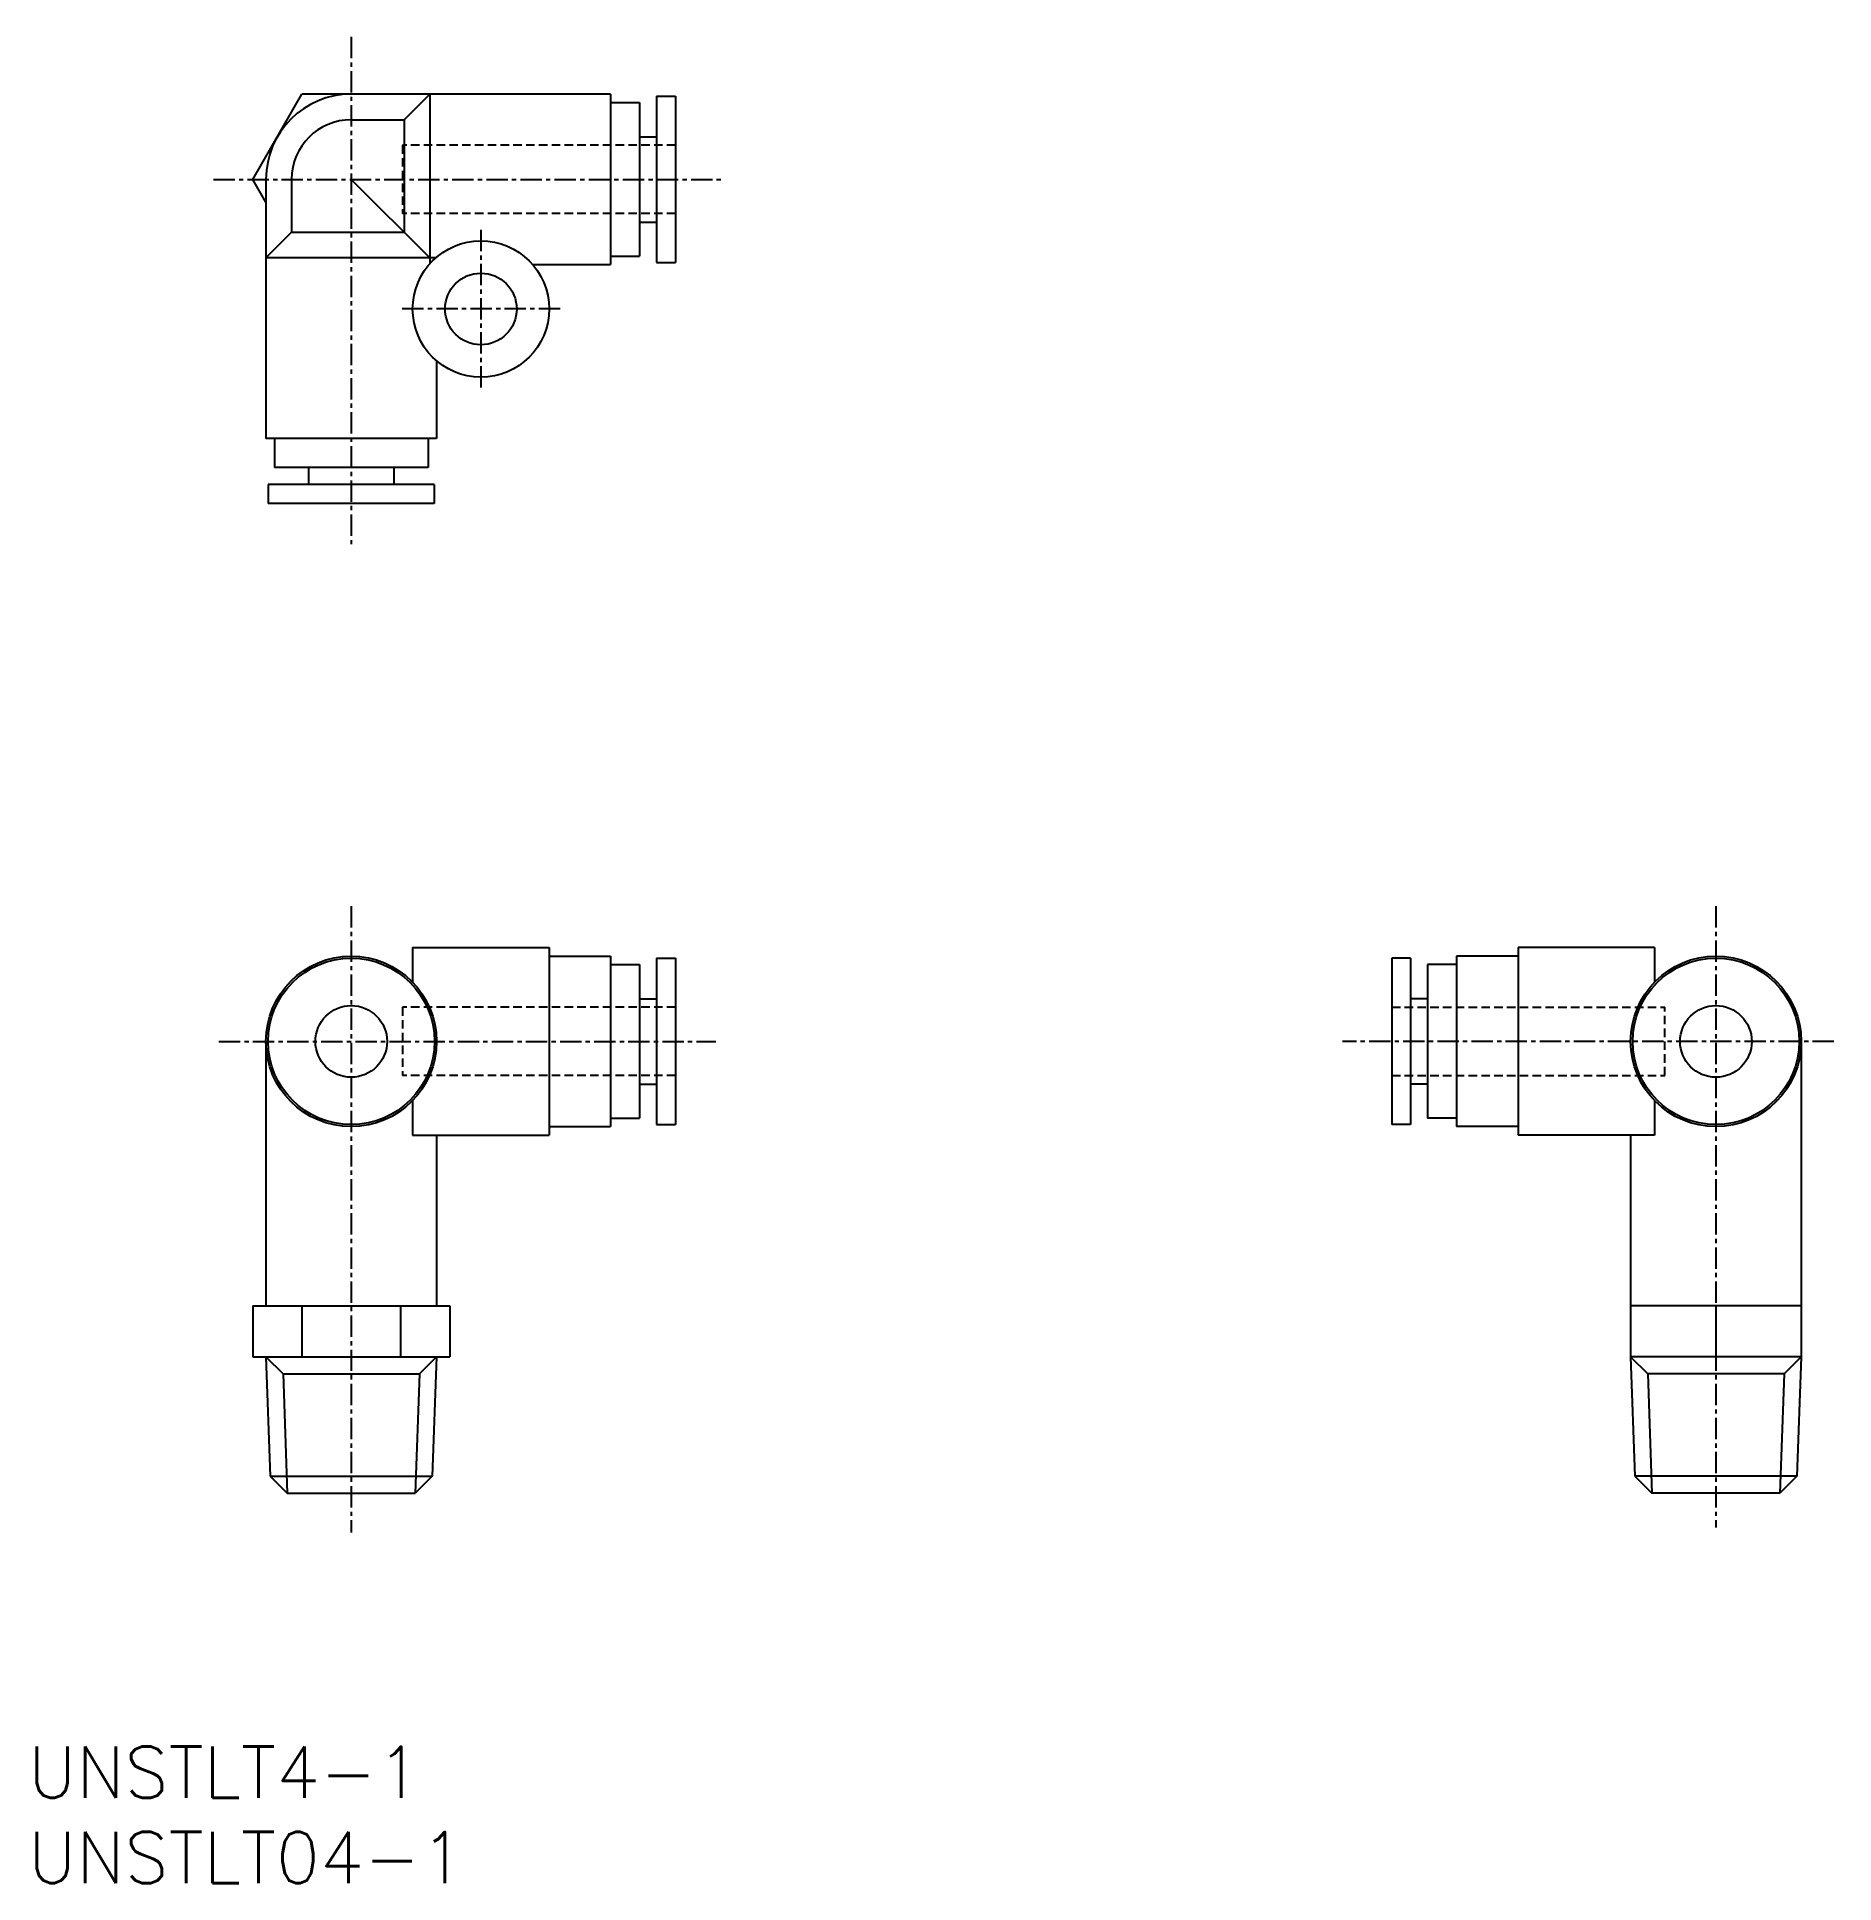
# Model space of a CAD drawing. Extents: x 1 to 106, y 0 to 108.
import ezdxf

# ---------------------------------------------------------------- set-up
doc = ezdxf.new("R2010")
doc.units = 0
doc.linetypes.add('CENTER', pattern=[2, 1.25, -0.25, 0.25, -0.25])
doc.linetypes.add('DASHED', pattern=[0.75, 0.5, -0.25])
doc.layers.get('0').update_dxf_attribs({"linetype": 'CONTINUOUS'})
doc.layers.add('CENTER', color=1, linetype='CENTER')
doc.styles.get("Standard").update_dxf_attribs({"font": 'txt.shx'})

# ---------------------------------------------------------------- blocks, each defined once
blk = doc.blocks.new('*U8')
at = {"color": 7, "linetype": 'CONTINUOUS'}
blk.add_text('UNSTLT04-1', height=3, dxfattribs=at).set_placement((0, 0))
blk = doc.blocks.new('*U9')
at = {"color": 7, "linetype": 'CONTINUOUS'}
blk.add_text('UNSTLT4-1', height=3, dxfattribs=at).set_placement((0, 5))

msp = doc.modelspace()

# ---------------------------------------------------------------- linework, layer by layer
at = {"color": 7, "linetype": 'CONTINUOUS'}
for p, q in [((13.17, 99.91), (16.05, 104.91)), ((34.14, 104.91), (16.05, 104.91)), ((23.54, 104.91), (22.04, 103.41)), ((23.54, 104.91), (23.54, 94.96)), ((34.14, 104.91), (34.14, 94.91)), ((34.14, 104.41), (35.84, 104.41)), ((35.84, 104.41), (35.84, 95.41)), ((36.84, 104.79), (36.84, 95.04)), ((36.84, 104.79), (37.94, 104.79)), ((37.94, 104.79), (37.94, 95.04)), ((18.94, 103.41), (22.04, 103.41)), ((22.04, 103.41), (22.04, 96.81)), ((35.84, 102.41), (36.84, 102.41)), ((13.94, 98.57), (13.17, 99.91)), ((13.94, 99.91), (13.94, 84.71)), ((15.44, 99.91), (15.44, 96.81)), ((18.94, 99.91), (23.54, 95.31)), ((13.94, 95.31), (15.44, 96.81)), ((15.44, 96.81), (22.04, 96.81)), ((35.84, 97.41), (36.84, 97.41)), ((23.89, 95.31), (13.94, 95.31)), ((34.14, 95.41), (35.84, 95.41)), ((29.58, 94.91), (34.14, 94.91)), ((36.84, 95.04), (37.94, 95.04)), ((23.94, 89.27), (23.94, 84.71)), ((23.94, 84.71), (13.94, 84.71)), ((14.44, 84.71), (14.44, 83.01)), ((23.44, 84.71), (23.44, 83.01)), ((23.44, 83.01), (14.44, 83.01)), ((16.44, 83.01), (16.44, 82.01)), ((21.44, 83.01), (21.44, 82.01)), ((14.06, 82.01), (14.06, 80.91)), ((23.81, 82.01), (14.06, 82.01)), ((23.81, 82.01), (23.81, 80.91)), ((23.81, 80.91), (14.06, 80.91)), ((22.54, 54.86), (22.54, 52.83)), ((22.54, 54.86), (30.54, 54.86)), ((30.54, 54.86), (30.54, 43.86)), ((30.54, 54.36), (34.14, 54.36)), ((34.14, 54.36), (34.14, 44.36)), ((36.84, 54.24), (36.84, 44.49)), ((36.84, 54.24), (37.94, 54.24)), ((37.94, 54.24), (37.94, 44.49)), ((81.04, 54.24), (79.94, 54.24)), ((79.94, 54.24), (79.94, 44.49)), ((81.04, 54.24), (81.04, 44.49)), ((87.34, 54.36), (83.74, 54.36)), ((83.74, 54.36), (83.74, 44.36)), ((87.34, 54.86), (87.34, 43.86)), ((95.34, 54.86), (87.34, 54.86)), ((95.34, 54.86), (95.34, 52.83)), ((34.14, 53.86), (35.84, 53.86)), ((35.84, 53.86), (35.84, 44.86)), ((83.74, 53.86), (82.04, 53.86)), ((82.04, 53.86), (82.04, 44.86)), ((22.51, 52.86), (22.54, 52.86)), ((95.37, 52.86), (95.34, 52.86)), ((35.84, 51.86), (36.84, 51.86)), ((82.04, 51.86), (81.04, 51.86)), ((13.94, 49.36), (13.94, 33.86)), ((103.94, 49.36), (103.94, 33.86)), ((35.84, 46.86), (36.84, 46.86)), ((82.04, 46.86), (81.04, 46.86)), ((22.54, 45.89), (22.54, 43.86)), ((95.34, 45.89), (95.34, 43.86)), ((34.14, 44.86), (35.84, 44.86)), ((36.84, 44.49), (37.94, 44.49)), ((81.04, 44.49), (79.94, 44.49)), ((83.74, 44.86), (82.04, 44.86)), ((22.54, 43.86), (30.54, 43.86)), ((23.94, 43.86), (23.94, 33.86)), ((30.54, 44.36), (34.14, 44.36)), ((87.34, 44.36), (83.74, 44.36)), ((95.34, 43.86), (87.34, 43.86)), ((93.94, 43.86), (93.94, 33.86)), ((13.17, 33.86), (24.71, 33.86)), ((13.17, 33.86), (13.17, 30.86)), ((16.05, 33.86), (16.05, 30.86)), ((21.83, 33.86), (21.83, 30.86)), ((24.71, 33.86), (24.71, 30.86)), ((93.94, 33.86), (93.94, 30.86)), ((103.94, 33.86), (93.94, 33.86)), ((98.94, 33.86), (98.94, 30.86)), ((103.94, 33.86), (103.94, 30.86)), ((13.17, 30.86), (24.71, 30.86)), ((13.94, 30.86), (14.94, 29.86)), ((13.94, 30.86), (14.19, 23.86)), ((23.94, 30.86), (22.94, 29.86)), ((23.94, 30.86), (23.69, 23.86)), ((93.94, 30.86), (94.94, 29.86)), ((93.94, 30.86), (94.19, 23.86)), ((103.94, 30.86), (93.94, 30.86)), ((103.94, 30.86), (102.94, 29.86)), ((103.94, 30.86), (103.69, 23.86)), ((14.94, 29.86), (22.94, 29.86)), ((14.94, 29.86), (15.19, 22.86)), ((22.94, 29.86), (22.69, 22.86)), ((102.94, 29.86), (94.94, 29.86)), ((94.94, 29.86), (95.19, 22.86)), ((102.94, 29.86), (102.69, 22.86)), ((14.19, 23.86), (15.19, 22.86)), ((14.19, 23.86), (23.69, 23.86)), ((23.69, 23.86), (22.69, 22.86)), ((94.19, 23.86), (95.19, 22.86)), ((103.69, 23.86), (94.19, 23.86)), ((103.69, 23.86), (102.69, 22.86)), ((15.19, 22.86), (22.69, 22.86)), ((102.69, 22.86), (95.19, 22.86))]:
    msp.add_line(p, q, dxfattribs=at)
at = {"color": 3, "linetype": 'DASHED'}
for p, q in [((37.94, 101.91), (21.94, 101.91)), ((21.94, 101.91), (21.94, 97.91)), ((37.94, 97.91), (21.94, 97.91)), ((37.94, 51.36), (21.94, 51.36)), ((21.94, 51.36), (21.94, 47.36)), ((79.94, 51.36), (95.94, 51.36)), ((95.94, 47.36), (95.94, 51.36)), ((37.94, 47.36), (21.94, 47.36)), ((79.94, 47.36), (95.94, 47.36))]:
    msp.add_line(p, q, dxfattribs=at)
at = {"color": 7, "linetype": 'CONTINUOUS'}
for centre, radius in [((26.54, 92.31), 4), ((26.54, 92.31), 2.1), ((18.94, 49.36), 5), ((18.94, 49.36), 4.88), ((98.94, 49.36), 5), ((98.94, 49.36), 4.88), ((18.94, 49.36), 2.1), ((98.94, 49.36), 2.1)]:
    msp.add_circle(centre, radius, dxfattribs=at)
for radius in [5, 3.5]:
    msp.add_arc((18.94, 99.91), radius, 90, 180, dxfattribs=at)
at = {"layer": 'CENTER', "color": 1, "linetype": 'CENTER'}
for p, q in [((18.94, 108.26), (18.94, 78.5)), ((10.86, 99.91), (40.63, 99.91)), ((26.54, 96.95), (26.54, 87.67)), ((31.18, 92.31), (21.9, 92.31)), ((18.94, 57.28), (18.94, 20.55)), ((98.94, 57.28), (98.94, 20.86)), ((11.18, 49.36), (40.31, 49.36)), ((105.86, 49.36), (77.05, 49.36))]:
    msp.add_line(p, q, dxfattribs=at)

# ---------------------------------------------------------------- block references
at = {"color": 7, "linetype": 'CONTINUOUS'}
for name in ['*U9', '*U8']:
    msp.add_blockref(name, (0, 0), dxfattribs=at)

doc.saveas('drawing.dxf')
